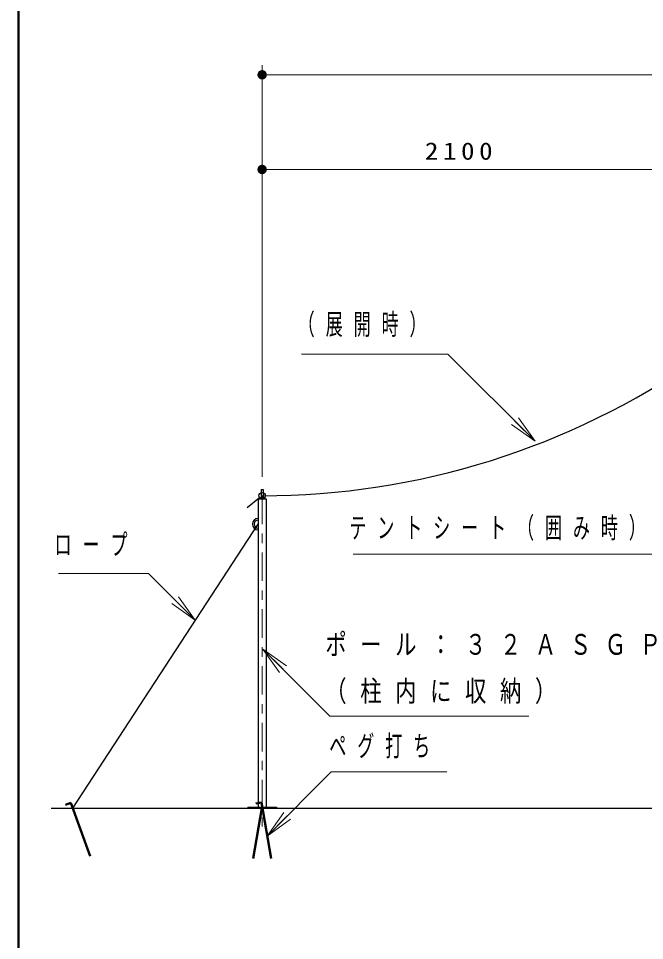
# Model space of a CAD drawing. Units: millimetres on the paper, with parts at other scales. Extents: x -365 to 0, y 0 to 257.
# Drawn here: x -365 to -298.9, y 63.7 to 161 of the extents above; entities that cross this region are included whole.
import ezdxf

# ---------------------------------------------------------------- set-up
doc = ezdxf.new("R2010")
doc.units = ezdxf.units.MM
doc.linetypes.add('USER2', pattern=[6, 3, -1, 1, -1])
doc.layers.add('1_50', color=7, linetype='Continuous', lineweight=25)
doc.layers.add('NAKAMURA図枠', color=7, linetype='Continuous', lineweight=13)
doc.styles.add('ＭＳ ゴシック', font='')
doc.styles.get('ＭＳ ゴシック').set_extended_font_data('MS Gothic')

# ---------------------------------------------------------------- blocks, each defined once
blk = doc.blocks.new('filled_dot')
at = {"color": 0, "linetype": 'Continuous', "lineweight": -2, "const_width": 1.25}
blk.add_lwpolyline([(-0.625, 0, 1), (0.625, 0, 1)], format="xyb", close=True, dxfattribs=at)

msp = doc.modelspace()

# ---------------------------------------------------------------- linework, layer by layer
at = {"layer": '1_50', "lineweight": 13}
for p, q in [((-339.263, 112.643), (-339.263, 156.091)), ((-339.263, 155.091), (-237.263, 155.091)), ((-339.263, 145.091), (-297.263, 145.091)), ((-312.206, 118.877), (-310.438, 116.402)), ((-310.438, 116.402), (-312.913, 118.17)), ((-310.438, 116.402), (-312.56, 118.524)), ((-346.322, 97.486), (-348.443, 99.607)), ((-348.09, 99.961), (-346.322, 97.486)), ((-346.322, 97.486), (-348.797, 99.254)), ((-337.413, 91.974), (-339.181, 94.449)), ((-339.181, 94.449), (-336.706, 92.681)), ((-339.181, 94.449), (-337.06, 92.327)), ((-338.726, 74.702), (-336.958, 77.177)), ((-338.726, 74.702), (-336.605, 76.823)), ((-336.251, 76.47), (-338.726, 74.702))]:
    msp.add_line(p, q, dxfattribs=at)
at = {"layer": '1_50'}
for p, q in [((-339.383, 111.303), (-339.383, 110.303)), ((-339.383, 111.303), (-339.143, 111.303)), ((-339.143, 111.303), (-339.143, 110.303)), ((-339.526, 110.428), (-340.842, 109.35)), ((-339.69, 110.303), (-339.69, 77.763)), ((-339.69, 110.303), (-338.836, 110.303)), ((-338.836, 110.303), (-338.836, 77.763)), ((-359.263, 77.643), (-339.69, 107.643)), ((-361.55, 77.643), (-237.263, 77.643)), ((-340.763, 77.763), (-340.763, 77.643)), ((-340.763, 77.763), (-337.763, 77.763)), ((-337.763, 77.763), (-337.763, 77.643))]:
    msp.add_line(p, q, dxfattribs=at)
at = {"layer": '1_50', "linetype": 'USER2', "lineweight": 13}
msp.add_line((-339.263, 110.643), (-339.263, 75.713), dxfattribs=at)
at = {"layer": '1_50', "lineweight": 50}
for p, q in [((-359.468, 78.207), (-360.032, 78.002)), ((-359.468, 78.207), (-357.416, 72.569)), ((-339.937, 78.132), (-339.346, 78.236)), ((-339.346, 78.236), (-338.304, 72.327)), ((-339.284, 77.643), (-340.221, 72.327))]:
    msp.add_line(p, q, dxfattribs=at)
at = {"layer": '1_50', "lineweight": 13}
for points in [[(-310.438, 116.402), (-319.64, 125.604), (-335.09, 125.604)], [(-290.835, 98.883), (-296.425, 104.474), (-329.638, 104.474)], [(-346.322, 97.486), (-351.272, 102.436), (-360.768, 102.436)], [(-339.181, 94.449), (-332.11, 87.378), (-311.09, 87.378)], [(-338.726, 74.702), (-331.961, 81.467), (-319.754, 81.467)]]:
    msp.add_lwpolyline(points, dxfattribs=at)
at = {"layer": '1_50'}
msp.add_circle((-339.263, 110.643), 0.34, dxfattribs=at)
for centre, radius, start, end in [((-339.263, 191.224), 80.58, 270, 304.81011), ((-339.69, 107.643), 0.6, 90, 270), ((-339.69, 107.643), 0.42, 90, 270)]:
    msp.add_arc(centre, radius, start, end, dxfattribs=at)
at = {"layer": 'NAKAMURA図枠', "lineweight": 50}
msp.add_line((-365, 257), (-365, 0), dxfattribs=at)

# ---------------------------------------------------------------- block references
at = {"layer": '1_50', "lineweight": 13}
for p, xscale, yscale in [((-339.263, 155.091), 0.399, 0.399), ((-339.263, 145.091), 0.4, 0.4)]:
    msp.add_blockref('filled_dot', p, dxfattribs=dict(at, xscale=xscale, yscale=yscale))

# ---------------------------------------------------------------- texts
at = {"layer": '1_50', "style": 'ＭＳ ゴシック'}
for s, insert, char_height, attachment_point in [('\\T1.33;\\W1.15;2100', (-318.263, 146.091), 1.833, 8), ('\\T1.64;\\W0.6;（展開時）', (-335.507, 128.604), 2.199, 4), ('\\T1.64;\\W0.6;テントシート（囲み時）', (-330.054, 107.124), 2.199, 4), ('\\T1.64;\\W0.6;ロープ', (-361.185, 105.436), 2.199, 4), ('\\T1.64;\\W0.75;ポール：３２ＡＳＧＰ', (-332.593, 94.878), 2.199, 4), ('\\T1.64;\\W0.75;（柱内に収納）', (-332.593, 89.878), 2.199, 4), ('\\T1.64;\\W0.6;ペグ打ち', (-332.171, 84.117), 2.199, 4)]:
    msp.add_mtext(s, dxfattribs=dict(at, insert=insert, char_height=char_height, attachment_point=attachment_point))

doc.saveas('drawing.dxf')
